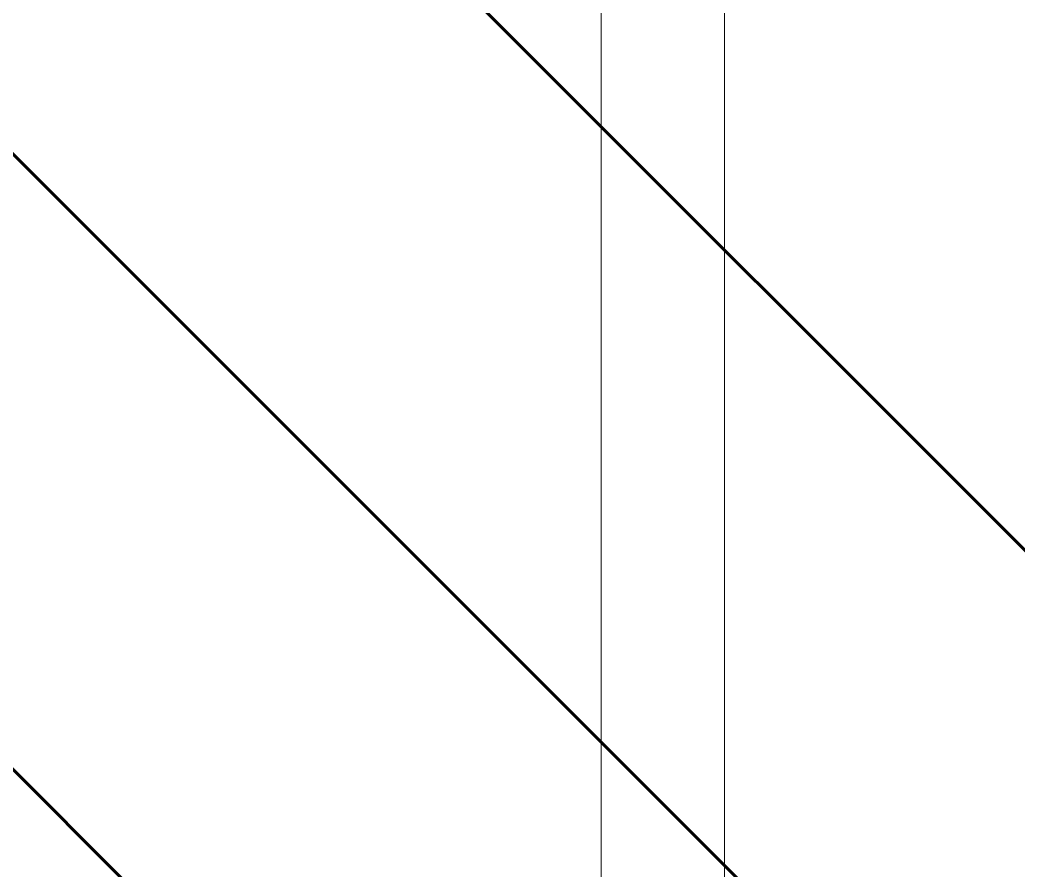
# Model space of a CAD drawing. Header units: millimetres. Extents: x -68946 to 288321, y -402657 to 324925.
# Drawn here: x 96697 to 98313, y 41709 to 43086 of the extents above; entities that cross this region are included whole.
import ezdxf

# ---------------------------------------------------------------- set-up
doc = ezdxf.new("R2010")
doc.units = ezdxf.units.MM
doc.linetypes.add('ADSK_Линия сетки', pattern=[2500, 2000, -250, 0, -250])
for name, color, linetype, lineweight in [('3.4) ПТ-2.16    4 вып', 114, 'Continuous', 60), ('A-FLOR-____-OTLN', 192, 'Continuous', 9), ('S-GRID-____-OTLN', 250, 'Continuous', 9)]:
    doc.layers.add(name, color=color, linetype=linetype, lineweight=lineweight)

msp = doc.modelspace()

# ---------------------------------------------------------------- hatches: boundary and pattern name
at = {"layer": '3.4) ПТ-2.16    4 вып'}
h = msp.add_hatch(dxfattribs=at)
h.set_pattern_fill('ANSI31', color=256, scale=222, angle=90)
h.paths.add_polyline_path([(105437.8919, 58775), (100137.8919, 58775), (100137.8919, 58275), (99637.8919, 58275), (99637.8919, 58775), (94337.8919, 58775), (94337.8919, 58275), (94037.9138, 58275), (94037.9138, 57375), (91337.8919, 57375), (91337.8919, 56475), (90087.8919, 56475), (90087.8919, 40174.9994), (105437.8919, 40174.9994), (105437.8919, 48044.9994), (108107.9138, 48044.9994), (108107.9138, 49287.2007), (105437.8919, 49287.2007)])
h.paths.add_polyline_path([(97637.8919, 51874.9994), (98037.8919, 51874.9994), (98037.8919, 51474.9994), (97637.8919, 51474.9994)], flags=16)
h.paths.add_polyline_path([(97637.8919, 45724.9994), (98037.8919, 45724.9994), (98037.8919, 45324.9994), (97637.8919, 45324.9994)], flags=16)

# ---------------------------------------------------------------- linework, layer by layer
at = {"layer": 'A-FLOR-____-OTLN', "color": 18, "lineweight": 5, "true_color": 0x000000}
msp.add_line((97637.8919, 39935.9994), (97637.8919, 45324.9994), dxfattribs=at)
at = {"layer": 'S-GRID-____-OTLN', "color": 18, "linetype": 'ADSK_Линия сетки', "true_color": 0x000000}
msp.add_line((97837.9138, 61063.6538), (97837.9138, -2919.5356), dxfattribs=at)

doc.saveas('drawing.dxf')
